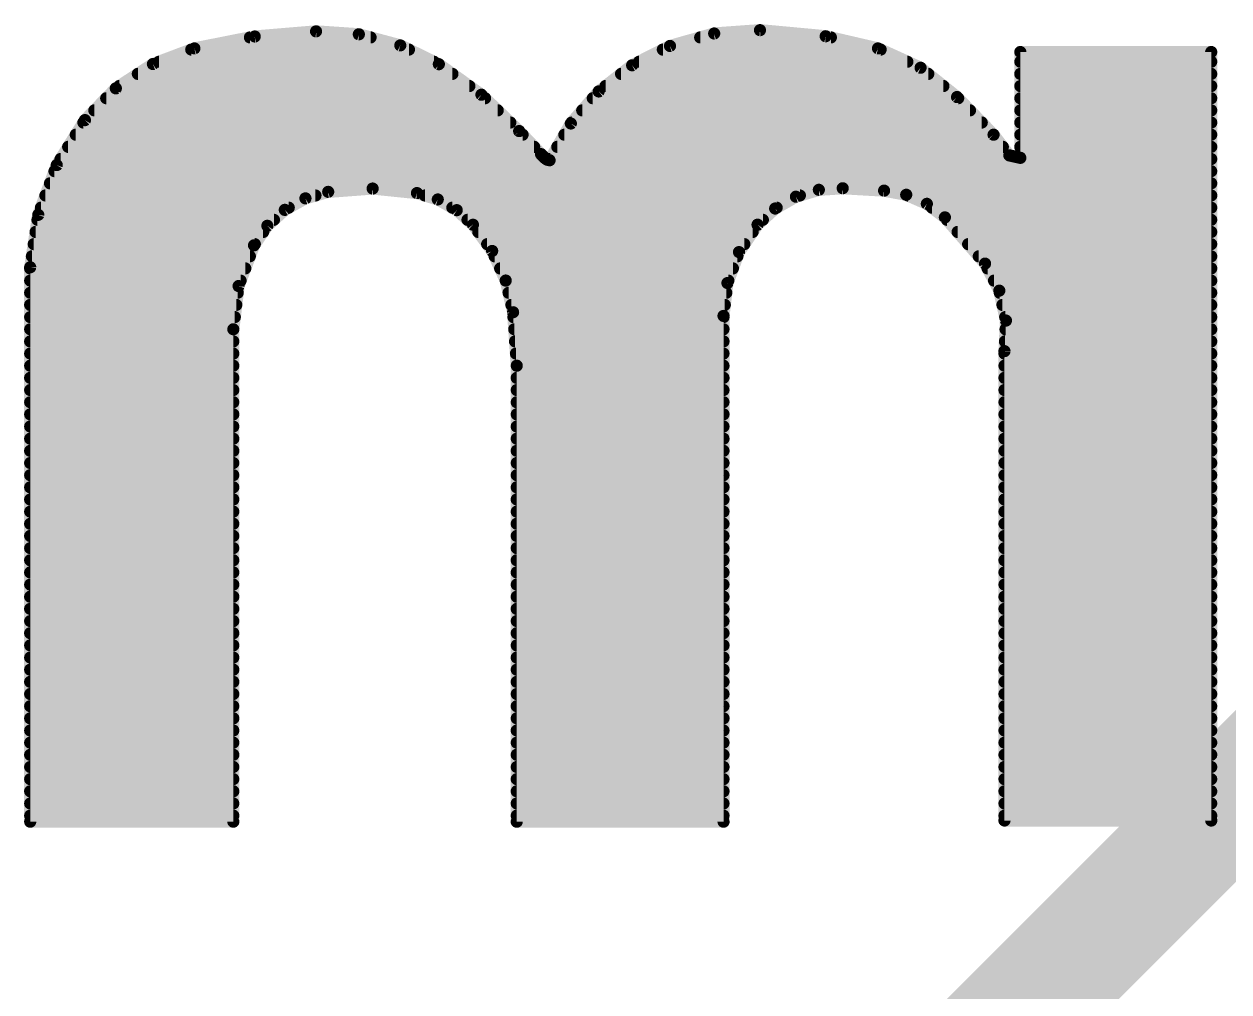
# Model space of a CAD drawing. Extents: x -28 to 79, y -23 to 28.
# Drawn here: x 3.048 to 5.564, y 10.249 to 12.271 of the extents above; entities that cross this region are included whole.
import ezdxf

# ---------------------------------------------------------------- set-up
doc = ezdxf.new("R2010")
doc.units = 0
doc.layers.add('1', color=12, linetype='CONTINUOUS')
doc.layers.add('22', color=53, linetype='CONTINUOUS')

msp = doc.modelspace()

# ---------------------------------------------------------------- linework, layer by layer
at = {"layer": '1', "const_width": 0.254}
msp.add_lwpolyline([(5.715, 10.795), (3.81, 8.89)], dxfattribs=at)
at = {"layer": '22', "const_width": 0.0254}
for points in [[(3.5296, 12.2448), (3.4036, 12.2199)], [(3.5196, 12.2428), (3.7715, 12.2428)], [(3.6576, 12.2555), (3.5296, 12.2448)], [(3.747, 12.2494), (3.6576, 12.2555)], [(3.8336, 12.2262), (3.747, 12.2494)], [(4.489, 12.2511), (4.3967, 12.225)], [(4.4598, 12.2428), (4.7327, 12.2428)], [(4.5847, 12.258), (4.489, 12.2511)], [(4.7219, 12.2453), (4.5847, 12.258)], [(4.8311, 12.2199), (4.7219, 12.2453)], [(3.4036, 12.2199), (3.317, 12.1872)], [(3.397, 12.2174), (3.8516, 12.2174)], [(3.9141, 12.1869), (3.8336, 12.2262)], [(4.3967, 12.225), (4.3177, 12.1847)], [(4.3818, 12.2174), (4.8366, 12.2174)], [(4.92, 12.1795), (4.8311, 12.2199)], [(3.3296, 12.192), (3.9037, 12.192)], [(4.3321, 12.192), (4.8925, 12.192)], [(5.527, 12.2123), (5.1283, 12.2123)], [(5.1283, 12.2123), (5.1283, 11.9913)], [(5.1283, 12.192), (5.527, 12.192)], [(5.527, 10.607), (5.527, 12.2123)], [(3.317, 12.1872), (3.2395, 12.1365)], [(3.2855, 12.1666), (3.9424, 12.1666)], [(4.003, 12.1231), (3.9141, 12.1869)], [(4.3177, 12.1847), (4.2479, 12.13)], [(4.2946, 12.1666), (4.9361, 12.1666)], [(4.9962, 12.1183), (4.92, 12.1795)], [(5.1283, 12.1666), (5.527, 12.1666)], [(3.2467, 12.1412), (3.9778, 12.1412)], [(4.2621, 12.1412), (4.9677, 12.1412)], [(5.1283, 12.1412), (5.527, 12.1412)], [(3.2395, 12.1365), (3.175, 12.0701)], [(3.2194, 12.1158), (4.0106, 12.1158)], [(4.0818, 12.0472), (4.003, 12.1231)], [(4.2479, 12.13), (4.1897, 12.0631)], [(4.2355, 12.1158), (4.9986, 12.1158)], [(5.0724, 12.0396), (4.9962, 12.1183)], [(5.1283, 12.1158), (5.527, 12.1158)], [(3.1947, 12.0904), (4.037, 12.0904)], [(4.2134, 12.0904), (5.0232, 12.0904)], [(5.1283, 12.0904), (5.527, 12.0904)], [(3.175, 12.0701), (3.1162, 11.9762)], [(3.1718, 12.065), (4.0633, 12.065)], [(4.1913, 12.065), (5.0478, 12.065)], [(5.1283, 12.065), (5.527, 12.065)], [(3.1559, 12.0396), (4.089, 12.0396)], [(4.1275, 11.999), (4.0818, 12.0472)], [(4.1897, 12.0631), (4.1453, 11.9863)], [(4.1761, 12.0396), (5.0724, 12.0396)], [(5.1054, 11.9964), (5.0724, 12.0396)], [(5.1283, 12.0396), (5.527, 12.0396)], [(3.14, 12.0142), (4.1131, 12.0142)], [(4.1614, 12.0142), (5.0918, 12.0142)], [(5.1283, 12.0142), (5.527, 12.0142)], [(3.1241, 11.9888), (4.1382, 11.9888)], [(4.1366, 11.9899), (4.1275, 11.999)], [(4.1406, 11.9872), (4.1366, 11.9899)], [(4.1467, 11.9888), (5.527, 11.9888)], [(5.1283, 11.9913), (5.1054, 11.9964)], [(3.1162, 11.9762), (3.0775, 11.8723)], [(3.1114, 11.9634), (5.527, 11.9634)], [(4.1453, 11.9863), (4.1406, 11.9872)], [(3.102, 11.938), (5.527, 11.938)], [(3.6355, 11.9067), (3.683, 11.9202)], [(3.683, 11.9202), (3.7758, 11.9272)], [(3.7758, 11.9272), (3.8684, 11.9177)], [(3.8684, 11.9177), (3.9119, 11.9044)], [(4.6597, 11.9101), (4.7076, 11.9245)], [(4.7076, 11.9245), (4.7574, 11.9278)], [(4.7574, 11.9278), (4.8438, 11.9228)], [(4.8438, 11.9228), (4.8901, 11.9141)], [(4.8901, 11.9141), (4.9332, 11.8952)], [(3.0925, 11.9126), (3.6564, 11.9126)], [(3.5924, 11.8826), (3.6355, 11.9067)], [(3.885, 11.9126), (4.668, 11.9126)], [(3.9119, 11.9044), (3.9515, 11.882)], [(4.6164, 11.8854), (4.6597, 11.9101)], [(4.8936, 11.9126), (5.527, 11.9126)], [(4.9332, 11.8952), (4.9708, 11.8669)], [(3.0775, 11.8723), (3.0607, 11.7627)], [(3.0831, 11.8872), (3.6007, 11.8872)], [(3.5559, 11.8493), (3.5924, 11.8826)], [(3.9422, 11.8872), (4.6195, 11.8872)], [(3.9515, 11.882), (3.9853, 11.8516)], [(4.5796, 11.8516), (4.6164, 11.8854)], [(4.9438, 11.8872), (5.527, 11.8872)], [(4.9708, 11.8669), (5.0546, 11.7704)], [(3.0759, 11.8618), (3.5697, 11.8618)], [(3.5281, 11.8085), (3.5559, 11.8493)], [(3.9739, 11.8618), (4.5907, 11.8618)], [(3.9853, 11.8516), (4.0254, 11.7967)], [(4.5409, 11.7944), (4.5796, 11.8516)], [(4.9752, 11.8618), (5.527, 11.8618)], [(3.072, 11.8364), (3.5472, 11.8364)], [(3.9964, 11.8364), (4.5693, 11.8364)], [(4.9973, 11.8364), (5.527, 11.8364)], [(3.0681, 11.811), (3.5298, 11.811)], [(3.4959, 11.7235), (3.5281, 11.8085)], [(4.0149, 11.811), (4.5521, 11.811)], [(4.0254, 11.7967), (4.0537, 11.735)], [(4.5167, 11.7297), (4.5409, 11.7944)], [(5.0193, 11.811), (5.527, 11.811)], [(3.0607, 11.7627), (3.0607, 10.6045)], [(3.0642, 11.7856), (3.5194, 11.7856)], [(4.0305, 11.7856), (4.5376, 11.7856)], [(5.0414, 11.7856), (5.527, 11.7856)], [(5.0546, 11.7704), (5.0844, 11.7138)], [(3.0607, 11.7602), (3.5098, 11.7602)], [(4.0421, 11.7602), (4.5281, 11.7602)], [(5.06, 11.7602), (5.527, 11.7602)], [(3.0607, 11.7348), (3.5001, 11.7348)], [(3.4849, 11.6332), (3.4959, 11.7235)], [(4.0537, 11.735), (4.0691, 11.6688)], [(4.0537, 11.7348), (4.5186, 11.7348)], [(4.5085, 11.6611), (4.5167, 11.7297)], [(5.0734, 11.7348), (5.527, 11.7348)], [(5.0844, 11.7138), (5.0983, 11.6514)], [(3.0607, 11.7094), (3.4941, 11.7094)], [(4.0596, 11.7094), (4.5143, 11.7094)], [(5.0854, 11.7094), (5.527, 11.7094)], [(3.0607, 11.684), (3.4911, 11.684)], [(4.0656, 11.684), (4.5112, 11.684)], [(4.0691, 11.6688), (4.0767, 11.557)], [(4.5085, 10.6045), (4.5085, 11.6611)], [(5.091, 11.684), (5.527, 11.684)], [(3.0607, 11.6586), (3.488, 11.6586)], [(4.0698, 11.6586), (4.5085, 11.6586)], [(5.0983, 11.6514), (5.0952, 11.5875)], [(5.0967, 11.6586), (5.527, 11.6586)], [(3.0607, 11.6332), (3.4849, 11.6332)], [(3.4849, 10.6045), (3.4849, 11.6332)], [(4.0715, 11.6332), (4.5085, 11.6332)], [(5.0974, 11.6332), (5.527, 11.6332)], [(3.0607, 11.6078), (3.4849, 11.6078)], [(4.0732, 11.6078), (4.5085, 11.6078)], [(5.0952, 11.5875), (5.0952, 10.607)], [(5.0962, 11.6078), (5.527, 11.6078)], [(3.0607, 11.5824), (3.4849, 11.5824)], [(4.075, 11.5824), (4.5085, 11.5824)], [(5.0952, 11.5824), (5.527, 11.5824)], [(3.0607, 11.557), (3.4849, 11.557)], [(4.0767, 11.557), (4.0767, 10.6045)], [(4.0767, 11.557), (4.5085, 11.557)], [(5.0952, 11.557), (5.527, 11.557)], [(3.0607, 11.5316), (3.4849, 11.5316)], [(4.0767, 11.5316), (4.5085, 11.5316)], [(5.0952, 11.5316), (5.527, 11.5316)], [(3.0607, 11.5062), (3.4849, 11.5062)], [(4.0767, 11.5062), (4.5085, 11.5062)], [(5.0952, 11.5062), (5.527, 11.5062)], [(3.0607, 11.4808), (3.4849, 11.4808)], [(4.0767, 11.4808), (4.5085, 11.4808)], [(5.0952, 11.4808), (5.527, 11.4808)], [(3.0607, 11.4554), (3.4849, 11.4554)], [(4.0767, 11.4554), (4.5085, 11.4554)], [(5.0952, 11.4554), (5.527, 11.4554)], [(3.0607, 11.43), (3.4849, 11.43)], [(4.0767, 11.43), (4.5085, 11.43)], [(5.0952, 11.43), (5.527, 11.43)], [(3.0607, 11.4046), (3.4849, 11.4046)], [(4.0767, 11.4046), (4.5085, 11.4046)], [(5.0952, 11.4046), (5.527, 11.4046)], [(3.0607, 11.3792), (3.4849, 11.3792)], [(4.0767, 11.3792), (4.5085, 11.3792)], [(5.0952, 11.3792), (5.527, 11.3792)], [(3.0607, 11.3538), (3.4849, 11.3538)], [(4.0767, 11.3538), (4.5085, 11.3538)], [(5.0952, 11.3538), (5.527, 11.3538)], [(3.0607, 11.3284), (3.4849, 11.3284)], [(4.0767, 11.3284), (4.5085, 11.3284)], [(5.0952, 11.3284), (5.527, 11.3284)], [(3.0607, 11.303), (3.4849, 11.303)], [(4.0767, 11.303), (4.5085, 11.303)], [(5.0952, 11.303), (5.527, 11.303)], [(3.0607, 11.2776), (3.4849, 11.2776)], [(4.0767, 11.2776), (4.5085, 11.2776)], [(5.0952, 11.2776), (5.527, 11.2776)], [(3.0607, 11.2522), (3.4849, 11.2522)], [(4.0767, 11.2522), (4.5085, 11.2522)], [(5.0952, 11.2522), (5.527, 11.2522)], [(3.0607, 11.2268), (3.4849, 11.2268)], [(4.0767, 11.2268), (4.5085, 11.2268)], [(5.0952, 11.2268), (5.527, 11.2268)], [(3.0607, 11.2014), (3.4849, 11.2014)], [(4.0767, 11.2014), (4.5085, 11.2014)], [(5.0952, 11.2014), (5.527, 11.2014)], [(3.0607, 11.176), (3.4849, 11.176)], [(4.0767, 11.176), (4.5085, 11.176)], [(5.0952, 11.176), (5.527, 11.176)], [(3.0607, 11.1506), (3.4849, 11.1506)], [(4.0767, 11.1506), (4.5085, 11.1506)], [(5.0952, 11.1506), (5.527, 11.1506)], [(3.0607, 11.1252), (3.4849, 11.1252)], [(4.0767, 11.1252), (4.5085, 11.1252)], [(5.0952, 11.1252), (5.527, 11.1252)], [(3.0607, 11.0998), (3.4849, 11.0998)], [(4.0767, 11.0998), (4.5085, 11.0998)], [(5.0952, 11.0998), (5.527, 11.0998)], [(3.0607, 11.0744), (3.4849, 11.0744)], [(4.0767, 11.0744), (4.5085, 11.0744)], [(5.0952, 11.0744), (5.527, 11.0744)], [(3.0607, 11.049), (3.4849, 11.049)], [(4.0767, 11.049), (4.5085, 11.049)], [(5.0952, 11.049), (5.527, 11.049)], [(3.0607, 11.0236), (3.4849, 11.0236)], [(4.0767, 11.0236), (4.5085, 11.0236)], [(5.0952, 11.0236), (5.527, 11.0236)], [(3.0607, 10.9982), (3.4849, 10.9982)], [(4.0767, 10.9982), (4.5085, 10.9982)], [(5.0952, 10.9982), (5.527, 10.9982)], [(3.0607, 10.9728), (3.4849, 10.9728)], [(4.0767, 10.9728), (4.5085, 10.9728)], [(5.0952, 10.9728), (5.527, 10.9728)], [(3.0607, 10.9474), (3.4849, 10.9474)], [(4.0767, 10.9474), (4.5085, 10.9474)], [(5.0952, 10.9474), (5.527, 10.9474)], [(3.0607, 10.922), (3.4849, 10.922)], [(4.0767, 10.922), (4.5085, 10.922)], [(5.0952, 10.922), (5.527, 10.922)], [(3.0607, 10.8966), (3.4849, 10.8966)], [(4.0767, 10.8966), (4.5085, 10.8966)], [(5.0952, 10.8966), (5.527, 10.8966)], [(3.0607, 10.8712), (3.4849, 10.8712)], [(4.0767, 10.8712), (4.5085, 10.8712)], [(5.0952, 10.8712), (5.527, 10.8712)], [(3.0607, 10.8458), (3.4849, 10.8458)], [(4.0767, 10.8458), (4.5085, 10.8458)], [(5.0952, 10.8458), (5.527, 10.8458)], [(3.0607, 10.8204), (3.4849, 10.8204)], [(4.0767, 10.8204), (4.5085, 10.8204)], [(5.0952, 10.8204), (5.527, 10.8204)], [(3.0607, 10.795), (3.4849, 10.795)], [(4.0767, 10.795), (4.5085, 10.795)], [(5.0952, 10.795), (5.527, 10.795)], [(3.0607, 10.7696), (3.4849, 10.7696)], [(4.0767, 10.7696), (4.5085, 10.7696)], [(5.0952, 10.7696), (5.527, 10.7696)], [(3.0607, 10.7442), (3.4849, 10.7442)], [(4.0767, 10.7442), (4.5085, 10.7442)], [(5.0952, 10.7442), (5.527, 10.7442)], [(3.0607, 10.7188), (3.4849, 10.7188)], [(4.0767, 10.7188), (4.5085, 10.7188)], [(5.0952, 10.7188), (5.527, 10.7188)], [(3.0607, 10.6934), (3.4849, 10.6934)], [(4.0767, 10.6934), (4.5085, 10.6934)], [(5.0952, 10.6934), (5.527, 10.6934)], [(3.0607, 10.668), (3.4849, 10.668)], [(4.0767, 10.668), (4.5085, 10.668)], [(5.0952, 10.668), (5.527, 10.668)], [(3.0607, 10.6426), (3.4849, 10.6426)], [(4.0767, 10.6426), (4.5085, 10.6426)], [(5.0952, 10.6426), (5.527, 10.6426)], [(3.0607, 10.6172), (3.4849, 10.6172)], [(3.0607, 10.6045), (3.4849, 10.6045)], [(4.0767, 10.6172), (4.5085, 10.6172)], [(4.0767, 10.6045), (4.5085, 10.6045)], [(5.0952, 10.6172), (5.527, 10.6172)], [(5.0952, 10.607), (5.527, 10.607)]]:
    msp.add_lwpolyline(points, dxfattribs=at)
at = {"layer": '22', "const_width": 0.0127}
for points in [[(3.5196, 12.2492, 1), (3.5196, 12.2365)], [(3.5291, 12.2511, 1), (3.5301, 12.2385)], [(3.5308, 12.2386, 1), (3.5284, 12.251)], [(3.658, 12.2618, 1), (3.6572, 12.2492)], [(3.6581, 12.2492, 1), (3.6571, 12.2618)], [(3.7486, 12.2555, 1), (3.7454, 12.2432)], [(3.7466, 12.243, 1), (3.7474, 12.2557)], [(3.7715, 12.2365, 1), (3.7715, 12.2492)], [(4.4598, 12.2492, 1), (4.4598, 12.2365)], [(4.4886, 12.2574, 1), (4.4895, 12.2447)], [(4.4907, 12.2449, 1), (4.4873, 12.2572)], [(4.5853, 12.2643, 1), (4.5841, 12.2517)], [(4.5852, 12.2517, 1), (4.5842, 12.2643)], [(4.7233, 12.2515, 1), (4.7205, 12.2391)], [(4.7213, 12.239, 1), (4.7225, 12.2516)], [(4.7327, 12.2365, 1), (4.7327, 12.2492)], [(3.397, 12.2238, 1), (3.397, 12.2111)], [(3.4024, 12.2261, 1), (3.4048, 12.2137)], [(3.4058, 12.214, 1), (3.4014, 12.2258)], [(3.8364, 12.2319, 1), (3.8308, 12.2205)], [(3.8319, 12.2201, 1), (3.8352, 12.2323)], [(3.8516, 12.2111, 1), (3.8516, 12.2238)], [(4.3818, 12.2238, 1), (4.3818, 12.2111)], [(4.395, 12.2311, 1), (4.3984, 12.2189)], [(4.3996, 12.2193, 1), (4.3938, 12.2307)], [(4.8337, 12.2257, 1), (4.8285, 12.2141)], [(4.8297, 12.2137, 1), (4.8325, 12.2261)], [(4.8366, 12.2111, 1), (4.8366, 12.2238)], [(3.3296, 12.1983, 1), (3.3296, 12.1857)], [(3.9037, 12.1857, 1), (3.9037, 12.1983)], [(4.3321, 12.1983, 1), (4.3321, 12.1857)], [(4.8925, 12.1857, 1), (4.8925, 12.1983)], [(5.1283, 12.2187, 1), (5.1283, 12.206)], [(5.1347, 12.2123, 1), (5.122, 12.2123)], [(5.1283, 12.1983, 1), (5.1283, 12.1857)], [(5.5334, 12.2123, 1), (5.5206, 12.2123)], [(5.527, 12.206, 1), (5.527, 12.2187)], [(5.527, 12.1857, 1), (5.527, 12.1983)], [(3.2855, 12.173, 1), (3.2855, 12.1603)], [(3.3147, 12.1932, 1), (3.3192, 12.1813)], [(3.3204, 12.1819, 1), (3.3135, 12.1926)], [(3.9178, 12.1921, 1), (3.9104, 12.1817)], [(3.9113, 12.1812, 1), (3.9169, 12.1926)], [(3.9424, 12.1603, 1), (3.9424, 12.173)], [(4.2946, 12.173, 1), (4.2946, 12.1603)], [(4.3148, 12.1903, 1), (4.3206, 12.179)], [(4.3216, 12.1797, 1), (4.3138, 12.1897)], [(4.924, 12.1844, 1), (4.9161, 12.1745)], [(4.9174, 12.1737, 1), (4.9227, 12.1852)], [(4.9361, 12.1603, 1), (4.9361, 12.173)], [(5.1283, 12.173, 1), (5.1283, 12.1603)], [(5.527, 12.1603, 1), (5.527, 12.173)], [(3.2467, 12.1476, 1), (3.2467, 12.1349)], [(3.9778, 12.1349, 1), (3.9778, 12.1476)], [(4.2621, 12.1476, 1), (4.2621, 12.1349)], [(4.9677, 12.1349, 1), (4.9677, 12.1476)], [(5.1283, 12.1476, 1), (5.1283, 12.1349)], [(5.527, 12.1349, 1), (5.527, 12.1476)], [(3.2194, 12.1221, 1), (3.2194, 12.1095)], [(3.236, 12.1418, 1), (3.243, 12.1312)], [(3.2441, 12.1321, 1), (3.235, 12.1409)], [(4.0074, 12.1277, 1), (3.9986, 12.1185)], [(3.9993, 12.1179, 1), (4.0067, 12.1283)], [(4.0106, 12.1095, 1), (4.0106, 12.1221)], [(4.2355, 12.1221, 1), (4.2355, 12.1095)], [(4.2439, 12.135, 1), (4.2518, 12.125)], [(4.2526, 12.1259, 1), (4.2431, 12.1342)], [(5.0008, 12.1227, 1), (4.9916, 12.1139)], [(4.9922, 12.1133, 1), (5.0002, 12.1233)], [(4.9986, 12.1095, 1), (4.9986, 12.1221)], [(5.1283, 12.1221, 1), (5.1283, 12.1095)], [(5.527, 12.1095, 1), (5.527, 12.1221)], [(3.1947, 12.0968, 1), (3.1947, 12.0841)], [(4.037, 12.0841, 1), (4.037, 12.0968)], [(4.2134, 12.0968, 1), (4.2134, 12.0841)], [(5.0232, 12.0841, 1), (5.0232, 12.0968)], [(5.1283, 12.0968, 1), (5.1283, 12.0841)], [(5.527, 12.0841, 1), (5.527, 12.0968)], [(3.1718, 12.0714, 1), (3.1718, 12.0587)], [(3.1704, 12.0745, 1), (3.1796, 12.0657)], [(3.1804, 12.0667, 1), (3.1696, 12.0735)], [(4.0633, 12.0587, 1), (4.0633, 12.0714)], [(4.1913, 12.0714, 1), (4.1913, 12.0587)], [(5.0478, 12.0587, 1), (5.0478, 12.0714)], [(5.1283, 12.0714, 1), (5.1283, 12.0587)], [(5.527, 12.0587, 1), (5.527, 12.0714)], [(3.1559, 12.0459, 1), (3.1559, 12.0333)], [(4.0864, 12.0516, 1), (4.0772, 12.0428)], [(4.0774, 12.0426, 1), (4.0862, 12.0518)], [(4.089, 12.0333, 1), (4.089, 12.0459)], [(4.1761, 12.0459, 1), (4.1761, 12.0333)], [(4.1849, 12.0673, 1), (4.1945, 12.0589)], [(4.1952, 12.0599, 1), (4.1842, 12.0663)], [(5.0774, 12.0435, 1), (5.0674, 12.0357)], [(5.0724, 12.0333, 1), (5.0724, 12.0459)], [(5.1283, 12.0459, 1), (5.1283, 12.0333)], [(5.527, 12.0333, 1), (5.527, 12.0459)], [(3.14, 12.0206, 1), (3.14, 12.0079)], [(4.1131, 12.0079, 1), (4.1131, 12.0206)], [(4.1614, 12.0206, 1), (4.1614, 12.0079)], [(5.0678, 12.0352, 1), (5.077, 12.044)], [(5.0918, 12.0079, 1), (5.0918, 12.0206)], [(5.1283, 12.0206, 1), (5.1283, 12.0079)], [(5.527, 12.0079, 1), (5.527, 12.0206)], [(3.1241, 11.9952, 1), (3.1241, 11.9825)], [(4.132, 12.0035, 1), (4.123, 11.9945)], [(4.1229, 11.9946, 1), (4.1321, 12.0034)], [(4.1401, 11.9952, 1), (4.1331, 11.9846)], [(4.1382, 11.9825, 1), (4.1382, 11.9952)], [(4.1467, 11.9952, 1), (4.1467, 11.9825)], [(5.1068, 12.0026, 1), (5.104, 11.9902)], [(5.1004, 11.9925, 1), (5.1104, 12.0003)], [(5.1269, 11.9851, 1), (5.1297, 11.9975)], [(5.527, 11.9825, 1), (5.527, 11.9952)], [(3.1114, 11.9697, 1), (3.1114, 11.9571)], [(3.1108, 11.9795, 1), (3.1215, 11.9728)], [(3.1221, 11.9739, 1), (3.1102, 11.9784)], [(4.1321, 11.9854, 1), (4.1411, 11.9944)], [(4.1418, 11.9935, 1), (4.1394, 11.981)], [(4.137, 11.982, 1), (4.1441, 11.9925)], [(4.1398, 11.9895, 1), (4.1508, 11.9831)], [(4.1441, 11.9801, 1), (4.1465, 11.9925)], [(5.122, 11.9913, 1), (5.1347, 11.9913)], [(5.527, 11.9571, 1), (5.527, 11.9697)], [(3.102, 11.9444, 1), (3.102, 11.9317)], [(5.527, 11.9317, 1), (5.527, 11.9444)], [(3.6825, 11.9265, 1), (3.6835, 11.9139)], [(3.6847, 11.9141, 1), (3.6813, 11.9263)], [(3.7765, 11.9335, 1), (3.7752, 11.9208)], [(3.7763, 11.9208, 1), (3.7753, 11.9335)], [(3.8703, 11.9238, 1), (3.8665, 11.9116)], [(3.8678, 11.9114, 1), (3.869, 11.924)], [(4.7072, 11.9308, 1), (4.708, 11.9182)], [(4.7094, 11.9184, 1), (4.7057, 11.9306)], [(4.7578, 11.9341, 1), (4.757, 11.9215)], [(4.7578, 11.9215, 1), (4.757, 11.9341)], [(4.845, 11.929, 1), (4.8426, 11.9166)], [(4.8434, 11.9165, 1), (4.8442, 11.9291)], [(4.8926, 11.92, 1), (4.8875, 11.9083)], [(4.8889, 11.9079, 1), (4.8912, 11.9204)], [(3.0925, 11.919, 1), (3.0925, 11.9063)], [(3.6338, 11.9128, 1), (3.6373, 11.9005)], [(3.6386, 11.9011, 1), (3.6324, 11.9122)], [(3.6564, 11.9063, 1), (3.6564, 11.919)], [(3.885, 11.919, 1), (3.885, 11.9063)], [(3.915, 11.9099, 1), (3.9088, 11.8988)], [(3.91, 11.8983, 1), (3.9137, 11.9104)], [(4.6579, 11.9162, 1), (4.6616, 11.904)], [(4.6629, 11.9046, 1), (4.6566, 11.9156)], [(4.668, 11.9063, 1), (4.668, 11.919)], [(4.8936, 11.919, 1), (4.8936, 11.9063)], [(4.937, 11.9003, 1), (4.9293, 11.8901)], [(4.9306, 11.8894, 1), (4.9357, 11.901)], [(5.527, 11.9063, 1), (5.527, 11.919)], [(3.0716, 11.8745, 1), (3.0835, 11.87)], [(3.0838, 11.8713, 1), (3.0713, 11.8732)], [(3.0831, 11.8935, 1), (3.0831, 11.8809)], [(3.5893, 11.8881, 1), (3.5955, 11.877)], [(3.5967, 11.8779, 1), (3.5881, 11.8873)], [(3.6007, 11.8809, 1), (3.6007, 11.8935)], [(3.9422, 11.8935, 1), (3.9422, 11.8809)], [(3.9557, 11.8867, 1), (3.9472, 11.8773)], [(3.9483, 11.8765, 1), (3.9546, 11.8875)], [(4.6132, 11.8909, 1), (4.6195, 11.8799)], [(4.6207, 11.8807, 1), (4.6121, 11.8901)], [(4.6195, 11.8809, 1), (4.6195, 11.8935)], [(4.9438, 11.8935, 1), (4.9438, 11.8809)], [(4.9756, 11.8711, 1), (4.966, 11.8627)], [(4.967, 11.8618, 1), (4.9746, 11.872)], [(5.527, 11.8809, 1), (5.527, 11.8935)], [(3.0759, 11.8681, 1), (3.0759, 11.8555)], [(3.5517, 11.854, 1), (3.5602, 11.8446)], [(3.5612, 11.8457, 1), (3.5507, 11.8529)], [(3.5697, 11.8555, 1), (3.5697, 11.8681)], [(3.9739, 11.8681, 1), (3.9739, 11.8555)], [(3.9904, 11.8553, 1), (3.9802, 11.8479)], [(3.9811, 11.8469, 1), (3.9895, 11.8563)], [(4.5753, 11.8563, 1), (4.5839, 11.8469)], [(4.5849, 11.848, 1), (4.5743, 11.8552)], [(4.5907, 11.8555, 1), (4.5907, 11.8681)], [(4.9752, 11.8681, 1), (4.9752, 11.8555)], [(5.527, 11.8555, 1), (5.527, 11.8681)], [(3.072, 11.8428, 1), (3.072, 11.8301)], [(3.5472, 11.8301, 1), (3.5472, 11.8428)], [(3.9964, 11.8428, 1), (3.9964, 11.8301)], [(4.5693, 11.8301, 1), (4.5693, 11.8428)], [(4.9973, 11.8428, 1), (4.9973, 11.8301)], [(5.527, 11.8301, 1), (5.527, 11.8428)], [(3.0681, 11.8173, 1), (3.0681, 11.8047)], [(3.5229, 11.8121, 1), (3.5333, 11.8049)], [(3.534, 11.8062, 1), (3.5222, 11.8108)], [(3.5298, 11.8047, 1), (3.5298, 11.8173)], [(4.0149, 11.8173, 1), (4.0149, 11.8047)], [(4.0311, 11.7994, 1), (4.0196, 11.7941)], [(4.0202, 11.793, 1), (4.0305, 11.8005)], [(4.5356, 11.798, 1), (4.5461, 11.7908)], [(4.5468, 11.7922, 1), (4.5349, 11.7966)], [(4.5521, 11.8047, 1), (4.5521, 11.8173)], [(5.0193, 11.8173, 1), (5.0193, 11.8047)], [(5.527, 11.8047, 1), (5.527, 11.8173)], [(3.0671, 11.7627, 1), (3.0544, 11.7627)], [(3.0642, 11.7919, 1), (3.0642, 11.7793)], [(3.5194, 11.7793, 1), (3.5194, 11.7919)], [(4.0305, 11.7919, 1), (4.0305, 11.7793)], [(4.5376, 11.7793, 1), (4.5376, 11.7919)], [(5.0414, 11.7919, 1), (5.0414, 11.7793)], [(5.0602, 11.7734, 1), (5.049, 11.7674)], [(5.0498, 11.7662, 1), (5.0594, 11.7746)], [(5.527, 11.7793, 1), (5.527, 11.7919)], [(3.0607, 11.7666, 1), (3.0607, 11.7539)], [(3.0544, 11.7637, 1), (3.067, 11.7617)], [(3.5098, 11.7539, 1), (3.5098, 11.7666)], [(4.0421, 11.7666, 1), (4.0421, 11.7539)], [(4.5281, 11.7539, 1), (4.5281, 11.7666)], [(5.06, 11.7666, 1), (5.06, 11.7539)], [(5.527, 11.7539, 1), (5.527, 11.7666)], [(3.0607, 11.7411, 1), (3.0607, 11.7285)], [(3.4899, 11.7257, 1), (3.5018, 11.7212)], [(3.5022, 11.7227, 1), (3.4895, 11.7242)], [(3.5001, 11.7285, 1), (3.5001, 11.7411)], [(4.0599, 11.7364, 1), (4.0475, 11.7335)], [(4.0537, 11.7411, 1), (4.0537, 11.7285)], [(4.0479, 11.7323, 1), (4.0594, 11.7376)], [(4.523, 11.7289, 1), (4.5104, 11.7304)], [(4.5108, 11.7319, 1), (4.5227, 11.7275)], [(4.5186, 11.7285, 1), (4.5186, 11.7411)], [(5.0734, 11.7411, 1), (5.0734, 11.7285)], [(5.0906, 11.7152, 1), (5.0782, 11.7124)], [(5.527, 11.7285, 1), (5.527, 11.7411)], [(3.0607, 11.7157, 1), (3.0607, 11.7031)], [(3.4941, 11.7031, 1), (3.4941, 11.7157)], [(4.0596, 11.7157, 1), (4.0596, 11.7031)], [(4.5143, 11.7031, 1), (4.5143, 11.7157)], [(5.0788, 11.7109, 1), (5.09, 11.7168)], [(5.0854, 11.7157, 1), (5.0854, 11.7031)], [(5.527, 11.7031, 1), (5.527, 11.7157)], [(3.0607, 11.6904, 1), (3.0607, 11.6777)], [(3.4911, 11.6777, 1), (3.4911, 11.6904)], [(4.0656, 11.6904, 1), (4.0656, 11.6777)], [(4.0754, 11.6692, 1), (4.0628, 11.6684)], [(4.0629, 11.6674, 1), (4.0753, 11.6702)], [(4.5149, 11.6611, 1), (4.5022, 11.6611)], [(4.5112, 11.6777, 1), (4.5112, 11.6904)], [(5.091, 11.6904, 1), (5.091, 11.6777)], [(5.527, 11.6777, 1), (5.527, 11.6904)], [(3.0607, 11.6649, 1), (3.0607, 11.6523)], [(3.488, 11.6523, 1), (3.488, 11.6649)], [(4.0698, 11.6649, 1), (4.0698, 11.6523)], [(4.5022, 11.6619, 1), (4.5148, 11.6603)], [(4.5085, 11.6523, 1), (4.5085, 11.6649)], [(5.0967, 11.6649, 1), (5.0967, 11.6523)], [(5.1046, 11.6511, 1), (5.0919, 11.6517)], [(5.0921, 11.65, 1), (5.1045, 11.6528)], [(5.527, 11.6523, 1), (5.527, 11.6649)], [(3.0607, 11.6395, 1), (3.0607, 11.6269)], [(3.4786, 11.634, 1), (3.4912, 11.6324)], [(3.4912, 11.6332, 1), (3.4786, 11.6332)], [(3.4849, 11.6269, 1), (3.4849, 11.6395)], [(4.0715, 11.6395, 1), (4.0715, 11.6269)], [(4.5085, 11.6269, 1), (4.5085, 11.6395)], [(5.0974, 11.6395, 1), (5.0974, 11.6269)], [(5.527, 11.6269, 1), (5.527, 11.6395)], [(3.0607, 11.6142, 1), (3.0607, 11.6015)], [(3.4849, 11.6015, 1), (3.4849, 11.6142)], [(4.0732, 11.6142, 1), (4.0732, 11.6015)], [(4.5085, 11.6015, 1), (4.5085, 11.6142)], [(5.1016, 11.5875, 1), (5.0888, 11.5875)], [(5.0962, 11.6142, 1), (5.0962, 11.6015)], [(5.527, 11.6015, 1), (5.527, 11.6142)], [(3.0607, 11.5887, 1), (3.0607, 11.5761)], [(3.4849, 11.5761, 1), (3.4849, 11.5887)], [(4.075, 11.5887, 1), (4.075, 11.5761)], [(4.5085, 11.5761, 1), (4.5085, 11.5887)], [(5.0889, 11.5878, 1), (5.1015, 11.5872)], [(5.0952, 11.5887, 1), (5.0952, 11.5761)], [(5.527, 11.5761, 1), (5.527, 11.5887)], [(3.0607, 11.5633, 1), (3.0607, 11.5507)], [(3.4849, 11.5507, 1), (3.4849, 11.5633)], [(4.0831, 11.557, 1), (4.0703, 11.557)], [(4.0767, 11.5633, 1), (4.0767, 11.5507)], [(4.0704, 11.5566, 1), (4.083, 11.5574)], [(4.5085, 11.5507, 1), (4.5085, 11.5633)], [(5.0952, 11.5633, 1), (5.0952, 11.5507)], [(5.527, 11.5507, 1), (5.527, 11.5633)], [(3.0607, 11.538, 1), (3.0607, 11.5253)], [(3.4849, 11.5253, 1), (3.4849, 11.538)], [(4.0767, 11.538, 1), (4.0767, 11.5253)], [(4.5085, 11.5253, 1), (4.5085, 11.538)], [(5.0952, 11.538, 1), (5.0952, 11.5253)], [(5.527, 11.5253, 1), (5.527, 11.538)], [(3.0607, 11.5125, 1), (3.0607, 11.4999)], [(3.4849, 11.4999, 1), (3.4849, 11.5125)], [(4.0767, 11.5125, 1), (4.0767, 11.4999)], [(4.5085, 11.4999, 1), (4.5085, 11.5125)], [(5.0952, 11.5125, 1), (5.0952, 11.4999)], [(5.527, 11.4999, 1), (5.527, 11.5125)], [(3.0607, 11.4871, 1), (3.0607, 11.4745)], [(3.4849, 11.4745, 1), (3.4849, 11.4871)], [(4.0767, 11.4871, 1), (4.0767, 11.4745)], [(4.5085, 11.4745, 1), (4.5085, 11.4871)], [(5.0952, 11.4871, 1), (5.0952, 11.4745)], [(5.527, 11.4745, 1), (5.527, 11.4871)], [(3.0607, 11.4618, 1), (3.0607, 11.4491)], [(3.4849, 11.4491, 1), (3.4849, 11.4618)], [(4.0767, 11.4618, 1), (4.0767, 11.4491)], [(4.5085, 11.4491, 1), (4.5085, 11.4618)], [(5.0952, 11.4618, 1), (5.0952, 11.4491)], [(5.527, 11.4491, 1), (5.527, 11.4618)], [(3.0607, 11.4363, 1), (3.0607, 11.4237)], [(3.4849, 11.4237, 1), (3.4849, 11.4363)], [(4.0767, 11.4363, 1), (4.0767, 11.4237)], [(4.5085, 11.4237, 1), (4.5085, 11.4363)], [(5.0952, 11.4363, 1), (5.0952, 11.4237)], [(5.527, 11.4237, 1), (5.527, 11.4363)], [(3.0607, 11.4109, 1), (3.0607, 11.3983)], [(3.4849, 11.3983, 1), (3.4849, 11.4109)], [(4.0767, 11.4109, 1), (4.0767, 11.3983)], [(4.5085, 11.3983, 1), (4.5085, 11.4109)], [(5.0952, 11.4109, 1), (5.0952, 11.3983)], [(5.527, 11.3983, 1), (5.527, 11.4109)], [(3.0607, 11.3856, 1), (3.0607, 11.3729)], [(3.4849, 11.3729, 1), (3.4849, 11.3856)], [(4.0767, 11.3856, 1), (4.0767, 11.3729)], [(4.5085, 11.3729, 1), (4.5085, 11.3856)], [(5.0952, 11.3856, 1), (5.0952, 11.3729)], [(5.527, 11.3729, 1), (5.527, 11.3856)], [(3.0607, 11.3601, 1), (3.0607, 11.3475)], [(3.4849, 11.3475, 1), (3.4849, 11.3601)], [(4.0767, 11.3601, 1), (4.0767, 11.3475)], [(4.5085, 11.3475, 1), (4.5085, 11.3601)], [(5.0952, 11.3601, 1), (5.0952, 11.3475)], [(5.527, 11.3475, 1), (5.527, 11.3601)], [(3.0607, 11.3347, 1), (3.0607, 11.3221)], [(3.4849, 11.3221, 1), (3.4849, 11.3347)], [(4.0767, 11.3347, 1), (4.0767, 11.3221)], [(4.5085, 11.3221, 1), (4.5085, 11.3347)], [(5.0952, 11.3347, 1), (5.0952, 11.3221)], [(5.527, 11.3221, 1), (5.527, 11.3347)], [(3.0607, 11.3094, 1), (3.0607, 11.2967)], [(3.4849, 11.2967, 1), (3.4849, 11.3094)], [(4.0767, 11.3094, 1), (4.0767, 11.2967)], [(4.5085, 11.2967, 1), (4.5085, 11.3094)], [(5.0952, 11.3094, 1), (5.0952, 11.2967)], [(5.527, 11.2967, 1), (5.527, 11.3094)], [(3.0607, 11.284, 1), (3.0607, 11.2713)], [(3.4849, 11.2713, 1), (3.4849, 11.284)], [(4.0767, 11.284, 1), (4.0767, 11.2713)], [(4.5085, 11.2713, 1), (4.5085, 11.284)], [(5.0952, 11.284, 1), (5.0952, 11.2713)], [(5.527, 11.2713, 1), (5.527, 11.284)], [(3.0607, 11.2585, 1), (3.0607, 11.2459)], [(3.4849, 11.2459, 1), (3.4849, 11.2585)], [(4.0767, 11.2585, 1), (4.0767, 11.2459)], [(4.5085, 11.2459, 1), (4.5085, 11.2585)], [(5.0952, 11.2585, 1), (5.0952, 11.2459)], [(5.527, 11.2459, 1), (5.527, 11.2585)], [(3.0607, 11.2332, 1), (3.0607, 11.2205)], [(3.4849, 11.2205, 1), (3.4849, 11.2332)], [(4.0767, 11.2332, 1), (4.0767, 11.2205)], [(4.5085, 11.2205, 1), (4.5085, 11.2332)], [(5.0952, 11.2332, 1), (5.0952, 11.2205)], [(5.527, 11.2205, 1), (5.527, 11.2332)], [(3.0607, 11.2078, 1), (3.0607, 11.1951)], [(3.4849, 11.1951, 1), (3.4849, 11.2078)], [(4.0767, 11.2078, 1), (4.0767, 11.1951)], [(4.5085, 11.1951, 1), (4.5085, 11.2078)], [(5.0952, 11.2078, 1), (5.0952, 11.1951)], [(5.527, 11.1951, 1), (5.527, 11.2078)], [(3.0607, 11.1823, 1), (3.0607, 11.1697)], [(3.4849, 11.1697, 1), (3.4849, 11.1823)], [(4.0767, 11.1823, 1), (4.0767, 11.1697)], [(4.5085, 11.1697, 1), (4.5085, 11.1823)], [(5.0952, 11.1823, 1), (5.0952, 11.1697)], [(5.527, 11.1697, 1), (5.527, 11.1823)], [(3.0607, 11.157, 1), (3.0607, 11.1443)], [(3.4849, 11.1443, 1), (3.4849, 11.157)], [(4.0767, 11.157, 1), (4.0767, 11.1443)], [(4.5085, 11.1443, 1), (4.5085, 11.157)], [(5.0952, 11.157, 1), (5.0952, 11.1443)], [(5.527, 11.1443, 1), (5.527, 11.157)], [(3.0607, 11.1316, 1), (3.0607, 11.1189)], [(3.4849, 11.1189, 1), (3.4849, 11.1316)], [(4.0767, 11.1316, 1), (4.0767, 11.1189)], [(4.5085, 11.1189, 1), (4.5085, 11.1316)], [(5.0952, 11.1316, 1), (5.0952, 11.1189)], [(5.527, 11.1189, 1), (5.527, 11.1316)], [(3.0607, 11.1061, 1), (3.0607, 11.0935)], [(3.4849, 11.0935, 1), (3.4849, 11.1061)], [(4.0767, 11.1061, 1), (4.0767, 11.0935)], [(4.5085, 11.0935, 1), (4.5085, 11.1061)], [(5.0952, 11.1061, 1), (5.0952, 11.0935)], [(5.527, 11.0935, 1), (5.527, 11.1061)], [(3.0607, 11.0808, 1), (3.0607, 11.0681)], [(3.4849, 11.0681, 1), (3.4849, 11.0808)], [(4.0767, 11.0808, 1), (4.0767, 11.0681)], [(4.5085, 11.0681, 1), (4.5085, 11.0808)], [(5.0952, 11.0808, 1), (5.0952, 11.0681)], [(5.527, 11.0681, 1), (5.527, 11.0808)], [(3.0607, 11.0554, 1), (3.0607, 11.0427)], [(3.4849, 11.0427, 1), (3.4849, 11.0554)], [(4.0767, 11.0554, 1), (4.0767, 11.0427)], [(4.5085, 11.0427, 1), (4.5085, 11.0554)], [(5.0952, 11.0554, 1), (5.0952, 11.0427)], [(5.527, 11.0427, 1), (5.527, 11.0554)], [(3.0607, 11.0299, 1), (3.0607, 11.0173)], [(3.4849, 11.0173, 1), (3.4849, 11.0299)], [(4.0767, 11.0299, 1), (4.0767, 11.0173)], [(4.5085, 11.0173, 1), (4.5085, 11.0299)], [(5.0952, 11.0299, 1), (5.0952, 11.0173)], [(5.527, 11.0173, 1), (5.527, 11.0299)], [(3.0607, 11.0046, 1), (3.0607, 10.9919)], [(3.4849, 10.9919, 1), (3.4849, 11.0046)], [(4.0767, 11.0046, 1), (4.0767, 10.9919)], [(4.5085, 10.9919, 1), (4.5085, 11.0046)], [(5.0952, 11.0046, 1), (5.0952, 10.9919)], [(5.527, 10.9919, 1), (5.527, 11.0046)], [(3.0607, 10.9792, 1), (3.0607, 10.9665)], [(3.4849, 10.9665, 1), (3.4849, 10.9792)], [(4.0767, 10.9792, 1), (4.0767, 10.9665)], [(4.5085, 10.9665, 1), (4.5085, 10.9792)], [(5.0952, 10.9792, 1), (5.0952, 10.9665)], [(5.527, 10.9665, 1), (5.527, 10.9792)], [(3.0607, 10.9537, 1), (3.0607, 10.9411)], [(3.4849, 10.9411, 1), (3.4849, 10.9537)], [(4.0767, 10.9537, 1), (4.0767, 10.9411)], [(4.5085, 10.9411, 1), (4.5085, 10.9537)], [(5.0952, 10.9537, 1), (5.0952, 10.9411)], [(5.527, 10.9411, 1), (5.527, 10.9537)], [(3.0607, 10.9284, 1), (3.0607, 10.9157)], [(3.4849, 10.9157, 1), (3.4849, 10.9284)], [(4.0767, 10.9284, 1), (4.0767, 10.9157)], [(4.5085, 10.9157, 1), (4.5085, 10.9284)], [(5.0952, 10.9284, 1), (5.0952, 10.9157)], [(5.527, 10.9157, 1), (5.527, 10.9284)], [(3.0607, 10.903, 1), (3.0607, 10.8903)], [(3.4849, 10.8903, 1), (3.4849, 10.903)], [(4.0767, 10.903, 1), (4.0767, 10.8903)], [(4.5085, 10.8903, 1), (4.5085, 10.903)], [(5.0952, 10.903, 1), (5.0952, 10.8903)], [(5.527, 10.8903, 1), (5.527, 10.903)], [(3.0607, 10.8775, 1), (3.0607, 10.8649)], [(3.4849, 10.8649, 1), (3.4849, 10.8775)], [(4.0767, 10.8775, 1), (4.0767, 10.8649)], [(4.5085, 10.8649, 1), (4.5085, 10.8775)], [(5.0952, 10.8775, 1), (5.0952, 10.8649)], [(5.527, 10.8649, 1), (5.527, 10.8775)], [(3.0607, 10.8521, 1), (3.0607, 10.8395)], [(3.4849, 10.8395, 1), (3.4849, 10.8521)], [(4.0767, 10.8521, 1), (4.0767, 10.8395)], [(4.5085, 10.8395, 1), (4.5085, 10.8521)], [(5.0952, 10.8521, 1), (5.0952, 10.8395)], [(5.527, 10.8395, 1), (5.527, 10.8521)], [(3.0607, 10.8268, 1), (3.0607, 10.8141)], [(3.4849, 10.8141, 1), (3.4849, 10.8268)], [(4.0767, 10.8268, 1), (4.0767, 10.8141)], [(4.5085, 10.8141, 1), (4.5085, 10.8268)], [(5.0952, 10.8268, 1), (5.0952, 10.8141)], [(5.527, 10.8141, 1), (5.527, 10.8268)], [(3.0607, 10.8013, 1), (3.0607, 10.7887)], [(3.4849, 10.7887, 1), (3.4849, 10.8013)], [(4.0767, 10.8013, 1), (4.0767, 10.7887)], [(4.5085, 10.7887, 1), (4.5085, 10.8013)], [(5.0952, 10.8013, 1), (5.0952, 10.7887)], [(5.527, 10.7887, 1), (5.527, 10.8013)], [(3.0607, 10.7759, 1), (3.0607, 10.7633)], [(3.4849, 10.7633, 1), (3.4849, 10.7759)], [(4.0767, 10.7759, 1), (4.0767, 10.7633)], [(4.5085, 10.7633, 1), (4.5085, 10.7759)], [(5.0952, 10.7759, 1), (5.0952, 10.7633)], [(5.527, 10.7633, 1), (5.527, 10.7759)], [(3.0607, 10.7506, 1), (3.0607, 10.7379)], [(3.4849, 10.7379, 1), (3.4849, 10.7506)], [(4.0767, 10.7506, 1), (4.0767, 10.7379)], [(4.5085, 10.7379, 1), (4.5085, 10.7506)], [(5.0952, 10.7506, 1), (5.0952, 10.7379)], [(5.527, 10.7379, 1), (5.527, 10.7506)], [(3.0607, 10.7251, 1), (3.0607, 10.7125)], [(3.4849, 10.7125, 1), (3.4849, 10.7251)], [(4.0767, 10.7251, 1), (4.0767, 10.7125)], [(4.5085, 10.7125, 1), (4.5085, 10.7251)], [(5.0952, 10.7251, 1), (5.0952, 10.7125)], [(5.527, 10.7125, 1), (5.527, 10.7251)], [(3.0607, 10.6997, 1), (3.0607, 10.6871)], [(3.4849, 10.6871, 1), (3.4849, 10.6997)], [(4.0767, 10.6997, 1), (4.0767, 10.6871)], [(4.5085, 10.6871, 1), (4.5085, 10.6997)], [(5.0952, 10.6997, 1), (5.0952, 10.6871)], [(5.527, 10.6871, 1), (5.527, 10.6997)], [(3.0607, 10.6744, 1), (3.0607, 10.6617)], [(3.4849, 10.6617, 1), (3.4849, 10.6744)], [(4.0767, 10.6744, 1), (4.0767, 10.6617)], [(4.5085, 10.6617, 1), (4.5085, 10.6744)], [(5.0952, 10.6744, 1), (5.0952, 10.6617)], [(5.527, 10.6617, 1), (5.527, 10.6744)], [(3.0607, 10.6489, 1), (3.0607, 10.6363)], [(3.4849, 10.6363, 1), (3.4849, 10.6489)], [(4.0767, 10.6489, 1), (4.0767, 10.6363)], [(4.5085, 10.6363, 1), (4.5085, 10.6489)], [(5.0952, 10.6489, 1), (5.0952, 10.6363)], [(5.527, 10.6363, 1), (5.527, 10.6489)], [(3.0607, 10.6235, 1), (3.0607, 10.6109)], [(3.0607, 10.6108, 1), (3.0607, 10.5982)], [(3.4849, 10.6109, 1), (3.4849, 10.6235)], [(3.4849, 10.5982, 1), (3.4849, 10.6108)], [(4.0767, 10.6235, 1), (4.0767, 10.6109)], [(4.0767, 10.6108, 1), (4.0767, 10.5982)], [(4.5085, 10.6109, 1), (4.5085, 10.6235)], [(4.5085, 10.5982, 1), (4.5085, 10.6108)], [(5.0952, 10.6134, 1), (5.0952, 10.6007)], [(5.0952, 10.6235, 1), (5.0952, 10.6109)], [(5.527, 10.6109, 1), (5.527, 10.6235)], [(5.527, 10.6007, 1), (5.527, 10.6134)], [(3.0544, 10.6045, 1), (3.0671, 10.6045)], [(3.4786, 10.6045, 1), (3.4912, 10.6045)], [(4.0703, 10.6045, 1), (4.0831, 10.6045)], [(4.5022, 10.6045, 1), (4.5149, 10.6045)], [(5.0888, 10.607, 1), (5.1016, 10.607)], [(5.5206, 10.607, 1), (5.5334, 10.607)]]:
    msp.add_lwpolyline(points, format="xyb", dxfattribs=at)

doc.saveas('drawing.dxf')
